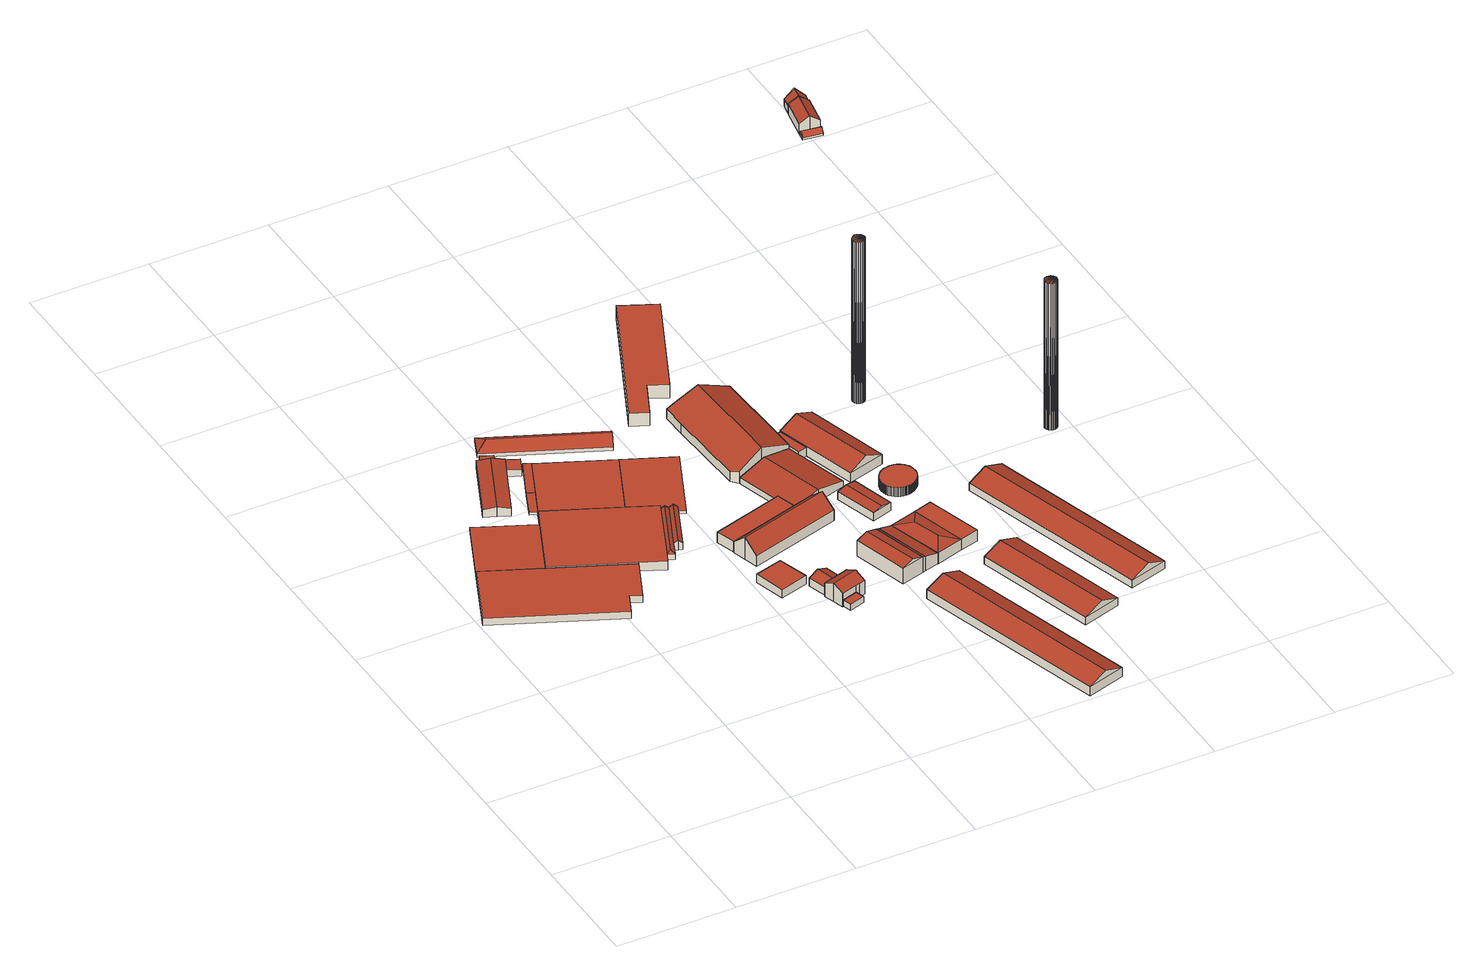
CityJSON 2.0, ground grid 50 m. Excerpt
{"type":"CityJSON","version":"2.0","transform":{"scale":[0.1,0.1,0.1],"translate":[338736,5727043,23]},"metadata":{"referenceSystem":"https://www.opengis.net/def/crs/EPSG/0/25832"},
"CityObjects":{
"building1":{"type":"Building","attributes":{"Geometrietyp2DReferenz":"3000","Gemeindeschluessel":"05170048","function":"31001_2741","roofType":"1000","measuredHeight":3.25},"address":[{"country":"Germany","locality":"Wesel","thoroughfareNumber":"24","thoroughfareName":"Voßhöveler Straße"}],"geometry":[{"type":"Solid","lod":"2","boundaries":[[[[0,1,2,3]],[[4,5,1,0]],[[6,7,5,4]],[[8,9,7,6]],[[10,11,9,8]],[[12,13,11,10]],[[14,15,13,12]],[[3,2,15,14]],[[12,10,8,6,4,0,3,14]],[[1,5,7,9,11,13,15,2]]]],"semantics":{"surfaces":[{"type":"WallSurface"},{"type":"RoofSurface"},{"type":"GroundSurface"}],"values":[[0,0,0,0,0,0,0,0,1,2]]}}]},
"building2":{"type":"Building","attributes":{"Geometrietyp2DReferenz":"3000","Gemeindeschluessel":"05170048","function":"31001_2741","roofType":"9999","measuredHeight":0.967},"address":[{"country":"Germany","locality":"Wesel","thoroughfareNumber":"24","thoroughfareName":"Voßhöveler Straße"}],"geometry":[{"type":"Solid","lod":"2","boundaries":[[[[16,17,18,19]],[[17,20,21,18]],[[16,22,20,17]],[[19,23,22,16]],[[18,21,23,19]],[[20,22,23,21]]]],"semantics":{"surfaces":[{"type":"RoofSurface"},{"type":"WallSurface"},{"type":"GroundSurface"}],"values":[[0,1,1,1,1,2]]}}]},
"building3":{"type":"Building","attributes":{"Gemeindeschluessel":"05170048","Geometrietyp2DReferenz":"3000","function":"31001_2100"},"address":[{"country":"Germany","locality":"Wesel","thoroughfareNumber":"24","thoroughfareName":"Voßhöveler Straße"}],"children":["building3-1","building3-2"]},
"building3-1":{"type":"BuildingPart","attributes":{"roofType":"3100","measuredHeight":4.34},"parents":["building3"],"geometry":[{"type":"MultiSurface","lod":"2","boundaries":[[[24,25,26,27]],[[28,29,25,24]],[[30,31,29,28]],[[32,33,31,30]],[[34,35,33,32]],[[36,37,35,34]],[[38,39,37,36]],[[27,26,40,41]],[[27,41,38,36,34,24]],[[32,30,28,24,34]],[[25,29,31,33,35,37,39,40,26]],[[38,41,42,43]],[[40,39,43,42]]],"semantics":{"surfaces":[{"type":"WallSurface"},{"type":"RoofSurface"},{"type":"GroundSurface"},{"type":"ClosureSurface"}],"values":[0,0,0,0,0,0,0,0,1,1,2,0,3]}}]},
"building3-2":{"type":"BuildingPart","attributes":{"roofType":"1000","measuredHeight":3.03},"parents":["building3"],"geometry":[{"type":"Solid","lod":"2","boundaries":[[[[44,45,39,43]],[[46,47,45,44]],[[48,49,47,46]],[[42,40,49,48]],[[46,44,43,42,48]],[[39,45,47,49,40]],[[42,43,39,40]]]],"semantics":{"surfaces":[{"type":"WallSurface"},{"type":"RoofSurface"},{"type":"GroundSurface"},{"type":"ClosureSurface"}],"values":[[0,0,0,0,1,2,3]]}}]},
"building4":{"type":"Building","attributes":{"Geometrietyp2DReferenz":"3000","Gemeindeschluessel":"05170048","function":"31001_2741","roofType":"1000","measuredHeight":1.27},"address":[{"country":"Germany","locality":"Wesel","thoroughfareNumber":"24","thoroughfareName":"Voßhöveler Straße"}],"geometry":[{"type":"Solid","lod":"2","boundaries":[[[[50,51,52,53]],[[54,55,51,50]],[[56,57,55,54]],[[53,52,57,56]],[[54,50,53,56]],[[51,55,57,52]]]],"semantics":{"surfaces":[{"type":"WallSurface"},{"type":"RoofSurface"},{"type":"GroundSurface"}],"values":[[0,0,0,0,1,2]]}}]},
"building5":{"type":"Building","attributes":{"Gemeindeschluessel":"05170048","Geometrietyp2DReferenz":"3000","function":"31001_2741"},"address":[{"country":"Germany","locality":"Wesel","thoroughfareNumber":"24","thoroughfareName":"Voßhöveler Straße"}],"children":["building5-1","building5-2","building5-3"]},
"building5-1":{"type":"BuildingPart","attributes":{"roofType":"1000","measuredHeight":4.06},"parents":["building5"],"geometry":[{"type":"MultiSurface","lod":"2","boundaries":[[[58,59,60,61]],[[62,63,59,58]],[[64,65,63,62]],[[66,67,65,64]],[[68,69,67,66]],[[70,71,69,68]],[[72,73,71,70]],[[61,60,74,75]],[[72,70,68,66,64,62,58,61,75]],[[59,63,65,67,69,71,73,74,60]],[[72,75,76,77]],[[74,73,77,76]]],"semantics":{"surfaces":[{"type":"WallSurface"},{"type":"RoofSurface"},{"type":"GroundSurface"},{"type":"ClosureSurface"}],"values":[0,0,0,0,0,0,0,0,1,2,0,3]}}]},
"building5-2":{"type":"BuildingPart","attributes":{"roofType":"5000","measuredHeight":3.79},"parents":["building5"],"geometry":[{"type":"Solid","lod":"2","boundaries":[[[[76,74,78,79]],[[80,81,73,77]],[[82,83,81,80]],[[79,78,84,85]],[[80,77,76,86]],[[76,79,86]],[[79,85,82,80,86]],[[74,73,81,83,84,78]],[[76,77,73,74]],[[82,85,84,83]]]],"semantics":{"surfaces":[{"type":"WallSurface"},{"type":"RoofSurface"},{"type":"GroundSurface"},{"type":"ClosureSurface"}],"values":[[0,0,0,0,1,1,1,2,3,3]]}}]},
"building5-3":{"type":"BuildingPart","attributes":{"roofType":"3100","measuredHeight":4.22},"parents":["building5"],"geometry":[{"type":"MultiSurface","lod":"2","boundaries":[[[87,84,88,89]],[[90,91,83,92]],[[93,94,91,90]],[[95,96,94,93]],[[89,88,96,95]],[[92,87,89,90]],[[95,93,90,89]],[[84,83,91,94,96,88]],[[87,92,82,85]],[[83,84,85,82]]],"semantics":{"surfaces":[{"type":"WallSurface"},{"type":"RoofSurface"},{"type":"GroundSurface"},{"type":"ClosureSurface"}],"values":[0,0,0,0,0,1,1,2,0,3]}}]},
"building6":{"type":"Building","attributes":{"Geometrietyp2DReferenz":"3000","Gemeindeschluessel":"05170048","function":"31001_2723","roofType":"1000","measuredHeight":2.63},"address":[{"country":"Germany","locality":"Wesel","thoroughfareNumber":"24","thoroughfareName":"Voßhöveler Straße"}],"geometry":[{"type":"Solid","lod":"2","boundaries":[[[[97,98,99,100]],[[101,37,98,97]],[[102,33,37,101]],[[100,99,33,102]],[[101,97,100,102]],[[98,37,33,99]]]],"semantics":{"surfaces":[{"type":"WallSurface"},{"type":"RoofSurface"},{"type":"GroundSurface"}],"values":[[0,0,0,0,1,2]]}}]},
"building7":{"type":"Building","attributes":{"Geometrietyp2DReferenz":"3000","Gemeindeschluessel":"05170048","function":"31001_2741","roofType":"9999","measuredHeight":1.22},"address":[{"country":"Germany","locality":"Wesel","thoroughfareNumber":"24","thoroughfareName":"Voßhöveler Straße"}],"geometry":[{"type":"Solid","lod":"2","boundaries":[[[[54,103,104,50]],[[103,105,106,104]],[[54,55,105,103]],[[50,51,55,54]],[[104,106,51,50]],[[105,55,51,106]]]],"semantics":{"surfaces":[{"type":"RoofSurface"},{"type":"WallSurface"},{"type":"GroundSurface"}],"values":[[0,1,1,1,1,2]]}}]},
"building8":{"type":"Building","attributes":{"Geometrietyp2DReferenz":"3000","Gemeindeschluessel":"05170048","function":"31001_2741","roofType":"9999","measuredHeight":1.19},"address":[{"country":"Germany","locality":"Wesel","thoroughfareNumber":"24","thoroughfareName":"Voßhöveler Straße"}],"geometry":[{"type":"Solid","lod":"2","boundaries":[[[[107,108,109,110,111,112]],[[110,113,114,111]],[[109,115,113,110]],[[108,116,115,109]],[[107,117,116,108]],[[112,118,117,107]],[[111,114,118,112]],[[113,115,116,117,118,114]]]],"semantics":{"surfaces":[{"type":"RoofSurface"},{"type":"WallSurface"},{"type":"GroundSurface"}],"values":[[0,1,1,1,1,1,1,2]]}}]},
"building9":{"type":"Building","attributes":{"Geometrietyp2DReferenz":"3000","Gemeindeschluessel":"05170048","function":"31001_2740","roofType":"5000","measuredHeight":4.49},"address":[{"country":"Germany","locality":"Wesel","thoroughfareNumber":"24","thoroughfareName":"Voßhöveler Straße"}],"geometry":[{"type":"Solid","lod":"2","boundaries":[[[[119,120,121,122]],[[123,124,120,119]],[[125,126,124,123]],[[122,121,126,125]],[[119,127,123]],[[125,128,122]],[[122,128,127,119]],[[123,127,128,125]],[[120,124,126,121]]]],"semantics":{"surfaces":[{"type":"WallSurface"},{"type":"RoofSurface"},{"type":"GroundSurface"}],"values":[[0,0,0,0,1,0,1,1,2]]}}]},
"building10":{"type":"Building","attributes":{"Geometrietyp2DReferenz":"3000","Gemeindeschluessel":"05170048","function":"31001_2720","roofType":"1000","measuredHeight":3.7},"address":[{"country":"Germany","locality":"Wesel","thoroughfareNumber":"15","thoroughfareName":"Auf dem Heidchen"}],"geometry":[{"type":"Solid","lod":"2","boundaries":[[[[129,130,131,132]],[[133,134,130,129]],[[135,136,134,133]],[[132,131,136,135]],[[133,129,132,135]],[[130,134,136,131]]]],"semantics":{"surfaces":[{"type":"WallSurface"},{"type":"RoofSurface"},{"type":"GroundSurface"}],"values":[[0,0,0,0,1,2]]}}]},
"building11":{"type":"Building","attributes":{"Geometrietyp2DReferenz":"3000","Gemeindeschluessel":"05170048","function":"31001_1210","roofType":"1000","measuredHeight":2.7},"address":[{"country":"Germany","locality":"Wesel","thoroughfareNumber":"15","thoroughfareName":"Auf dem Heidchen"}],"geometry":[{"type":"Solid","lod":"2","boundaries":[[[[137,138,139,140]],[[141,142,138,137]],[[143,144,142,141]],[[140,139,144,143]],[[141,137,140,143]],[[138,142,144,139]]]],"semantics":{"surfaces":[{"type":"WallSurface"},{"type":"RoofSurface"},{"type":"GroundSurface"}],"values":[[0,0,0,0,1,2]]}}]},
"building12":{"type":"Building","attributes":{"Geometrietyp2DReferenz":"3000","Gemeindeschluessel":"05170048","function":"31001_2741","roofType":"9999","measuredHeight":1.29},"address":[{"country":"Germany","locality":"Wesel","thoroughfareNumber":"24","thoroughfareName":"Voßhöveler Straße"}],"geometry":[{"type":"Solid","lod":"2","boundaries":[[[[145,146,147,108,107]],[[147,148,149,108]],[[146,150,148,147]],[[145,151,150,146]],[[107,152,151,145]],[[108,149,152,107]],[[148,150,151,152,149]]]],"semantics":{"surfaces":[{"type":"RoofSurface"},{"type":"WallSurface"},{"type":"GroundSurface"}],"values":[[0,1,1,1,1,1,2]]}}]},
"building13":{"type":"Building","attributes":{"Geometrietyp2DReferenz":"3000","Gemeindeschluessel":"05170048","function":"31001_1210","roofType":"3100","measuredHeight":5.53},"address":[{"country":"Germany","locality":"Wesel","thoroughfareNumber":"15","thoroughfareName":"Auf dem Heidchen"}],"geometry":[{"type":"Solid","lod":"2","boundaries":[[[[153,154,155,156]],[[157,158,154,153]],[[159,160,158,157]],[[156,155,160,159]],[[153,161,157]],[[159,162,156]],[[156,162,161,153]],[[157,161,162,159]],[[154,158,160,155]]]],"semantics":{"surfaces":[{"type":"WallSurface"},{"type":"RoofSurface"},{"type":"GroundSurface"}],"values":[[0,0,0,0,0,0,1,1,2]]}}]},
"building14":{"type":"Building","attributes":{"name":"Steltmannshof","Geometrietyp2DReferenz":"3000","Gemeindeschluessel":"05170048","function":"31001_1210","roofType":"3100","measuredHeight":8.29},"address":[{"country":"Germany","locality":"Wesel","thoroughfareNumber":"15","thoroughfareName":"Auf dem Heidchen"}],"geometry":[{"type":"Solid","lod":"2","boundaries":[[[[163,164,165,166]],[[167,168,164,163]],[[169,170,168,167]],[[171,172,170,169]],[[173,174,172,171]],[[175,176,174,173]],[[177,178,176,175]],[[179,180,178,177]],[[181,182,180,179]],[[183,184,182,181]],[[185,186,184,183]],[[166,165,186,185]],[[179,177,175,173,171,181]],[[169,167,163,166,185,183,181,171]],[[164,168,170,172,174,176,178,180,182,184,186,165]]]],"semantics":{"surfaces":[{"type":"WallSurface"},{"type":"RoofSurface"},{"type":"GroundSurface"}],"values":[[0,0,0,0,0,0,0,0,0,0,0,0,1,1,2]]}}]},
"building15":{"type":"Building","attributes":{"Geometrietyp2DReferenz":"3000","Gemeindeschluessel":"05170048","function":"31001_2720","roofType":"1000","measuredHeight":4.76},"address":[{"country":"Germany","locality":"Wesel","thoroughfareNumber":"15","thoroughfareName":"Auf dem Heidchen"}],"geometry":[{"type":"Solid","lod":"2","boundaries":[[[[187,188,189,190]],[[191,192,188,187]],[[193,194,192,191]],[[190,189,194,193]],[[191,187,190,193]],[[188,192,194,189]]]],"semantics":{"surfaces":[{"type":"WallSurface"},{"type":"RoofSurface"},{"type":"GroundSurface"}],"values":[[0,0,0,0,1,2]]}}]},
"building16":{"type":"Building","attributes":{"Geometrietyp2DReferenz":"3000","Gemeindeschluessel":"05170048","function":"31001_2720","roofType":"3100","measuredHeight":10.01},"address":[{"country":"Germany","locality":"Wesel","thoroughfareNumber":"15","thoroughfareName":"Auf dem Heidchen"}],"geometry":[{"type":"Solid","lod":"2","boundaries":[[[[195,196,197,198]],[[199,200,196,195]],[[201,202,200,199]],[[203,204,202,201]],[[205,206,204,203]],[[207,208,206,205]],[[198,197,208,207]],[[203,201,199,195,205]],[[198,207,205,195]],[[196,200,202,204,206,208,197]]]],"semantics":{"surfaces":[{"type":"WallSurface"},{"type":"RoofSurface"},{"type":"GroundSurface"}],"values":[[0,0,0,0,0,0,0,1,1,2]]}}]},
"building17":{"type":"Building","attributes":{"Geometrietyp2DReferenz":"3000","Gemeindeschluessel":"05170048","function":"31001_2720","roofType":"3100","measuredHeight":8.68},"address":[{"country":"Germany","locality":"Wesel","thoroughfareNumber":"15","thoroughfareName":"Auf dem Heidchen"}],"geometry":[{"type":"Solid","lod":"2","boundaries":[[[[209,210,211,212]],[[213,214,210,209]],[[215,216,214,213]],[[212,211,216,215]],[[209,217,213]],[[215,218,212]],[[212,218,217,209]],[[213,217,218,215]],[[210,214,216,211]]]],"semantics":{"surfaces":[{"type":"WallSurface"},{"type":"RoofSurface"},{"type":"GroundSurface"}],"values":[[0,0,0,0,0,0,1,1,2]]}}]},
"building18":{"type":"Building","attributes":{"Geometrietyp2DReferenz":"3000","Gemeindeschluessel":"05170048","function":"31001_2720","roofType":"3100","measuredHeight":7.22},"address":[{"country":"Germany","locality":"Wesel","thoroughfareNumber":"15","thoroughfareName":"Auf dem Heidchen"}],"geometry":[{"type":"Solid","lod":"2","boundaries":[[[[219,220,221,222]],[[223,224,220,219]],[[225,226,224,223]],[[222,221,226,225]],[[219,227,223]],[[225,228,222]],[[222,228,227,219]],[[223,227,228,225]],[[220,224,226,221]]]],"semantics":{"surfaces":[{"type":"WallSurface"},{"type":"RoofSurface"},{"type":"GroundSurface"}],"values":[[0,0,0,0,0,0,1,1,2]]}}]},
"building19":{"type":"Building","attributes":{"Geometrietyp2DReferenz":"3000","Gemeindeschluessel":"05170048","function":"31001_2720","roofType":"2100","measuredHeight":7.01},"address":[{"country":"Germany","locality":"Wesel","thoroughfareNumber":"15","thoroughfareName":"Auf dem Heidchen"}],"geometry":[{"type":"Solid","lod":"2","boundaries":[[[[229,216,230,231]],[[232,214,216,229]],[[233,234,214,232]],[[231,230,234,233]],[[232,229,231,233]],[[216,214,234,230]]]],"semantics":{"surfaces":[{"type":"WallSurface"},{"type":"RoofSurface"},{"type":"GroundSurface"}],"values":[[0,0,0,0,1,2]]}}]},
"building20":{"type":"Building","attributes":{"Geometrietyp2DReferenz":"3000","Gemeindeschluessel":"05170048","function":"31001_2720","roofType":"3100","measuredHeight":5.49},"address":[{"country":"Germany","locality":"Wesel","thoroughfareNumber":"15","thoroughfareName":"Auf dem Heidchen"}],"geometry":[{"type":"Solid","lod":"2","boundaries":[[[[235,236,237,238]],[[239,240,236,235]],[[241,242,240,239]],[[243,244,242,241]],[[245,246,244,243]],[[247,248,246,245]],[[249,250,248,247]],[[238,237,250,249]],[[241,239,235,238,243]],[[249,247,245,243,238]],[[236,240,242,244,246,248,250,237]]]],"semantics":{"surfaces":[{"type":"WallSurface"},{"type":"RoofSurface"},{"type":"GroundSurface"}],"values":[[0,0,0,0,0,0,0,0,1,1,2]]}}]},
"building21":{"type":"Building","attributes":{"Geometrietyp2DReferenz":"3000","Gemeindeschluessel":"05170048","function":"51009_1610","roofType":"2100","measuredHeight":6.71},"geometry":[{"type":"Solid","lod":"2","boundaries":[[[[251,252,253,233]],[[254,255,252,251]],[[231,256,255,254]],[[233,253,256,231]],[[254,251,233,231]],[[252,255,256,253]]]],"semantics":{"surfaces":[{"type":"WallSurface"},{"type":"RoofSurface"},{"type":"GroundSurface"}],"values":[[0,0,0,0,1,2]]}}]},
"building22":{"type":"Building","attributes":{"Geometrietyp2DReferenz":"3000","Gemeindeschluessel":"05170048","function":"31001_2720","roofType":"3100","measuredHeight":10.37},"address":[{"country":"Germany","locality":"Wesel","thoroughfareNumber":"15","thoroughfareName":"Auf dem Heidchen"}],"geometry":[{"type":"Solid","lod":"2","boundaries":[[[[257,258,259,260]],[[261,262,258,257]],[[263,264,262,261]],[[265,266,264,263]],[[267,268,266,265]],[[269,270,268,267]],[[271,246,270,269]],[[272,273,246,271]],[[274,242,273,272]],[[260,259,242,274]],[[271,269,267,265,272]],[[263,261,257,260,274,272,265]],[[258,262,264,266,268,270,246,273,242,259]]]],"semantics":{"surfaces":[{"type":"WallSurface"},{"type":"RoofSurface"},{"type":"GroundSurface"}],"values":[[0,0,0,0,0,0,0,0,0,0,1,1,2]]}}]},
"building23":{"type":"Building","attributes":{"Geometrietyp2DReferenz":"3000","Gemeindeschluessel":"05170048","function":"31001_2720","roofType":"3200","measuredHeight":6.46},"address":[{"country":"Germany","locality":"Wesel","thoroughfareNumber":"15","thoroughfareName":"Auf dem Heidchen"}],"geometry":[{"type":"Solid","lod":"2","boundaries":[[[[251,275,276,254]],[[277,278,275,251]],[[279,280,278,277]],[[254,276,280,279]],[[251,281,277]],[[279,282,254]],[[254,282,281,251]],[[277,281,282,279]],[[275,278,280,276]]]],"semantics":{"surfaces":[{"type":"WallSurface"},{"type":"RoofSurface"},{"type":"GroundSurface"}],"values":[[0,0,0,0,1,1,1,1,2]]}}]},
"building24":{"type":"Building","attributes":{"Geometrietyp2DReferenz":"3000","Gemeindeschluessel":"05170048","function":"31001_2720","roofType":"3100","measuredHeight":4.38},"address":[{"country":"Germany","locality":"Wesel","thoroughfareNumber":"15","thoroughfareName":"Auf dem Heidchen"}],"geometry":[{"type":"Solid","lod":"2","boundaries":[[[[283,284,285,286]],[[287,288,284,283]],[[289,290,288,287]],[[286,285,290,289]],[[283,291,287]],[[289,292,286]],[[286,292,291,283]],[[287,291,292,289]],[[284,288,290,285]]]],"semantics":{"surfaces":[{"type":"WallSurface"},{"type":"RoofSurface"},{"type":"GroundSurface"}],"values":[[0,0,0,0,0,0,1,1,2]]}}]},
"building25":{"type":"Building","attributes":{"Geometrietyp2DReferenz":"3000","Gemeindeschluessel":"05170048","function":"31001_2143","roofType":"1000","measuredHeight":5.97},"address":[{"country":"Germany","locality":"Wesel","thoroughfareNumber":"15","thoroughfareName":"Auf dem Heidchen"}],"geometry":[{"type":"Solid","lod":"2","boundaries":[[[[293,294,295,296]],[[297,298,294,293]],[[299,300,298,297]],[[301,302,300,299]],[[303,304,302,301]],[[296,295,304,303]],[[301,299,297,293,296,303]],[[294,298,300,302,304,295]]]],"semantics":{"surfaces":[{"type":"WallSurface"},{"type":"RoofSurface"},{"type":"GroundSurface"}],"values":[[0,0,0,0,0,0,1,2]]}}]},
"building26":{"type":"Building","attributes":{"Geometrietyp2DReferenz":"3000","Gemeindeschluessel":"05170048","function":"31001_2720","roofType":"1000","measuredHeight":5.03},"address":[{"country":"Germany","locality":"Wesel","thoroughfareNumber":"15","thoroughfareName":"Auf dem Heidchen"}],"geometry":[{"type":"Solid","lod":"2","boundaries":[[[[305,306,307,308]],[[279,309,306,305]],[[277,310,309,279]],[[308,307,310,277]],[[279,305,308,277]],[[306,309,310,307]]]],"semantics":{"surfaces":[{"type":"WallSurface"},{"type":"RoofSurface"},{"type":"GroundSurface"}],"values":[[0,0,0,0,1,2]]}}]},
"building27":{"type":"Building","attributes":{"Geometrietyp2DReferenz":"3000","Gemeindeschluessel":"05170048","function":"31001_2720","roofType":"3100","measuredHeight":6.59},"address":[{"country":"Germany","locality":"Wesel","thoroughfareNumber":"15","thoroughfareName":"Auf dem Heidchen"}],"geometry":[{"type":"Solid","lod":"2","boundaries":[[[[311,312,313,314]],[[315,316,312,311]],[[317,318,316,315]],[[314,313,318,317]],[[311,319,315]],[[317,320,314]],[[314,320,319,311]],[[315,319,320,317]],[[312,316,318,313]]]],"semantics":{"surfaces":[{"type":"WallSurface"},{"type":"RoofSurface"},{"type":"GroundSurface"}],"values":[[0,0,0,0,0,0,1,1,2]]}}]},
"building28":{"type":"Building","attributes":{"Gemeindeschluessel":"05170048","Geometrietyp2DReferenz":"3000","function":"31001_2720"},"address":[{"country":"Germany","locality":"Wesel","thoroughfareNumber":"15","thoroughfareName":"Auf dem Heidchen"}],"children":["building28-1","building28-2"]},
"building28-1":{"type":"BuildingPart","attributes":{"roofType":"3100","measuredHeight":8.14},"parents":["building28"],"geometry":[{"type":"MultiSurface","lod":"2","boundaries":[[[321,322,323,324]],[[325,326,322,321]],[[324,323,327,328]],[[321,329,325]],[[328,330,324]],[[324,330,329,321]],[[325,329,330,328]],[[322,326,327,323]],[[325,328,331,332,333,326]],[[327,333,332,331]]],"semantics":{"surfaces":[{"type":"WallSurface"},{"type":"RoofSurface"},{"type":"GroundSurface"},{"type":"ClosureSurface"}],"values":[0,0,0,0,0,1,1,2,0,3]}}]},
"building28-2":{"type":"BuildingPart","attributes":{"roofType":"1000","measuredHeight":3.95},"parents":["building28"],"geometry":[{"type":"Solid","lod":"2","boundaries":[[[[334,335,333,332]],[[336,337,335,334]],[[338,339,337,336]],[[331,327,339,338]],[[338,336,334,332,331]],[[335,337,339,327,333]],[[331,332,333,327]]]],"semantics":{"surfaces":[{"type":"WallSurface"},{"type":"RoofSurface"},{"type":"GroundSurface"},{"type":"ClosureSurface"}],"values":[[0,0,0,0,1,2,3]]}}]},
"building29":{"type":"Building","attributes":{"Geometrietyp2DReferenz":"3000","Gemeindeschluessel":"05170048","function":"51003_1201","roofType":"1000","measuredHeight":3.9},"geometry":[{"type":"Solid","lod":"2","boundaries":[[[[340,341,342,343]],[[344,345,341,340]],[[346,347,345,344]],[[348,349,347,346]],[[350,351,349,348]],[[352,353,351,350]],[[354,355,353,352]],[[356,357,355,354]],[[358,359,357,356]],[[360,361,359,358]],[[362,363,361,360]],[[364,365,363,362]],[[366,367,365,364]],[[368,369,367,366]],[[370,371,369,368]],[[372,373,371,370]],[[374,375,373,372]],[[376,377,375,374]],[[378,379,377,376]],[[380,381,379,378]],[[382,383,381,380]],[[384,385,383,382]],[[386,387,385,384]],[[388,389,387,386]],[[390,391,389,388]],[[392,393,391,390]],[[394,395,393,392]],[[396,397,395,394]],[[398,399,397,396]],[[400,401,399,398]],[[402,403,401,400]],[[404,405,403,402]],[[406,407,405,404]],[[408,409,407,406]],[[410,411,409,408]],[[412,413,411,410]],[[414,415,413,412]],[[416,417,415,414]],[[418,419,417,416]],[[420,421,419,418]],[[422,423,421,420]],[[424,425,423,422]],[[426,427,425,424]],[[428,429,427,426]],[[430,431,429,428]],[[432,433,431,430]],[[434,435,433,432]],[[436,437,435,434]],[[438,439,437,436]],[[440,441,439,438]],[[442,443,441,440]],[[444,445,443,442]],[[446,447,445,444]],[[448,449,447,446]],[[450,451,449,448]],[[452,453,451,450]],[[454,455,453,452]],[[456,457,455,454]],[[458,459,457,456]],[[460,461,459,458]],[[462,463,461,460]],[[464,465,463,462]],[[466,467,465,464]],[[468,469,467,466]],[[470,471,469,468]],[[472,473,471,470]],[[474,475,473,472]],[[476,477,475,474]],[[478,479,477,476]],[[480,481,479,478]],[[482,483,481,480]],[[484,485,483,482]],[[486,487,485,484]],[[488,489,487,486]],[[490,491,489,488]],[[492,493,491,490]],[[494,495,493,492]],[[496,497,495,494]],[[498,499,497,496]],[[500,501,499,498]],[[502,503,501,500]],[[504,505,503,502]],[[506,507,505,504]],[[508,509,507,506]],[[510,511,509,508]],[[512,513,511,510]],[[514,515,513,512]],[[516,517,515,514]],[[518,519,517,516]],[[520,521,519,518]],[[522,523,521,520]],[[524,525,523,522]],[[526,527,525,524]],[[343,342,527,526]],[[524,522,520,518,516,514,512,510,508,506,504,502,500,498,496,494,492,490,488,486,484,482,480,478,476,474,472,470,468,466,464,462,460,458,456,454,452,450,448,446,444,442,440,438,436,434,432,430,428,426,424,422,420,418,416,414,412,410,408,406,404,402,400,398,396,394,392,390,388,386,384,382,380,378,376,374,372,370,368,366,364,362,360,358,356,354,352,350,348,346,344,340,343,526]],[[341,345,347,349,351,353,355,357,359,361,363,365,367,369,371,373,375,377,379,381,383,385,387,389,391,393,395,397,399,401,403,405,407,409,411,413,415,417,419,421,423,425,427,429,431,433,435,437,439,441,443,445,447,449,451,453,455,457,459,461,463,465,467,469,471,473,475,477,479,481,483,485,487,489,491,493,495,497,499,501,503,505,507,509,511,513,515,517,519,521,523,525,527,342]]]],"semantics":{"surfaces":[{"type":"WallSurface"},{"type":"RoofSurface"},{"type":"GroundSurface"}],"values":[[0,0,0,0,0,0,0,0,0,0,0,0,0,0,0,0,0,0,0,0,0,0,0,0,0,0,0,0,0,0,0,0,0,0,0,0,0,0,0,0,0,0,0,0,0,0,0,0,0,0,0,0,0,0,0,0,0,0,0,0,0,0,0,0,0,0,0,0,0,0,0,0,0,0,0,0,0,0,0,0,0,0,0,0,0,0,0,0,0,0,0,0,0,0,1,2]]}}]},
"building30":{"type":"Building","attributes":{"Geometrietyp2DReferenz":"3000","Gemeindeschluessel":"05170048","function":"31001_2720","roofType":"3100","measuredHeight":6.8},"address":[{"country":"Germany","locality":"Wesel","thoroughfareNumber":"15","thoroughfareName":"Auf dem Heidchen"}],"geometry":[{"type":"Solid","lod":"2","boundaries":[[[[528,529,530,531]],[[532,533,529,528]],[[534,535,533,532]],[[531,530,535,534]],[[528,536,532]],[[534,537,531]],[[531,537,536,528]],[[532,536,537,534]],[[529,533,535,530]]]],"semantics":{"surfaces":[{"type":"WallSurface"},{"type":"RoofSurface"},{"type":"GroundSurface"}],"values":[[0,0,0,0,0,0,1,1,2]]}}]},
"building31":{"type":"Building","attributes":{"Geometrietyp2DReferenz":"1000","Gemeindeschluessel":"05170048","function":"51002_1251","roofType":"1000","measuredHeight":73.73},"geometry":[{"type":"Solid","lod":"2","boundaries":[[[[538,539,540]],[[539,541,540]],[[542,543,538]],[[543,539,538]],[[544,545,542]],[[545,543,542]],[[546,547,544]],[[547,545,544]],[[548,549,546]],[[549,547,546]],[[550,551,548]],[[551,549,548]],[[552,553,550]],[[553,551,550]],[[554,555,552]],[[555,553,552]],[[556,557,554]],[[557,555,554]],[[558,559,556]],[[559,557,556]],[[560,561,558]],[[561,559,558]],[[562,563,560]],[[563,561,560]],[[564,565,562]],[[565,563,562]],[[566,567,564]],[[567,565,564]],[[568,569,566]],[[569,567,566]],[[570,571,568]],[[571,569,568]],[[572,573,570]],[[573,571,570]],[[574,575,572]],[[575,573,572]],[[576,577,574]],[[577,575,574]],[[540,541,576]],[[541,577,576]],[[557,559,555]],[[559,561,555]],[[561,563,555]],[[563,565,555]],[[565,567,555]],[[567,569,555]],[[569,571,555]],[[571,573,555]],[[573,575,555]],[[575,577,555]],[[577,541,555]],[[541,539,555]],[[539,543,555]],[[543,545,555]],[[545,547,555]],[[547,549,555]],[[549,551,555]],[[551,553,555]],[[558,556,560]],[[556,554,560]],[[554,552,560]],[[552,550,560]],[[550,548,560]],[[548,546,560]],[[546,544,560]],[[544,542,560]],[[542,538,560]],[[538,540,560]],[[540,576,560]],[[576,574,560]],[[574,572,560]],[[572,570,560]],[[570,568,560]],[[568,566,560]],[[566,564,560]],[[564,562,560]]]],"semantics":{"surfaces":[{"type":"WallSurface"},{"type":"GroundSurface"},{"type":"RoofSurface"}],"values":[[0,0,0,0,0,0,0,0,0,0,0,0,0,0,0,0,0,0,0,0,0,0,0,0,0,0,0,0,0,0,0,0,0,0,0,0,0,0,0,0,1,1,1,1,1,1,1,1,1,1,1,1,1,1,1,1,1,1,2,2,2,2,2,2,2,2,2,2,2,2,2,2,2,2,2,2]]}}]},
"building32":{"type":"Building","attributes":{"Geometrietyp2DReferenz":"1000","Gemeindeschluessel":"05170048","function":"51002_1251","roofType":"1000","measuredHeight":66.92},"geometry":[{"type":"Solid","lod":"2","boundaries":[[[[578,579,580]],[[579,581,580]],[[582,583,578]],[[583,579,578]],[[584,585,582]],[[585,583,582]],[[586,587,584]],[[587,585,584]],[[588,589,586]],[[589,587,586]],[[590,591,588]],[[591,589,588]],[[592,593,590]],[[593,591,590]],[[594,595,592]],[[595,593,592]],[[596,597,594]],[[597,595,594]],[[598,599,596]],[[599,597,596]],[[600,601,598]],[[601,599,598]],[[602,603,600]],[[603,601,600]],[[604,605,602]],[[605,603,602]],[[606,607,604]],[[607,605,604]],[[608,609,606]],[[609,607,606]],[[610,611,608]],[[611,609,608]],[[612,613,610]],[[613,611,610]],[[614,615,612]],[[615,613,612]],[[616,617,614]],[[617,615,614]],[[580,581,616]],[[581,617,616]],[[597,599,617]],[[599,601,617]],[[601,603,617]],[[603,605,617]],[[605,607,617]],[[607,609,617]],[[609,611,617]],[[611,613,617]],[[613,615,617]],[[581,579,617]],[[579,583,617]],[[583,585,617]],[[585,587,617]],[[587,589,617]],[[589,591,617]],[[591,593,617]],[[593,595,617]],[[595,597,617]],[[578,580,582]],[[580,616,582]],[[616,614,582]],[[614,612,582]],[[612,610,582]],[[610,608,582]],[[608,606,582]],[[606,604,582]],[[604,602,582]],[[602,600,582]],[[600,598,582]],[[598,596,582]],[[596,594,582]],[[594,592,582]],[[592,590,582]],[[590,588,582]],[[588,586,582]],[[586,584,582]]]],"semantics":{"surfaces":[{"type":"WallSurface"},{"type":"GroundSurface"},{"type":"RoofSurface"}],"values":[[0,0,0,0,0,0,0,0,0,0,0,0,0,0,0,0,0,0,0,0,0,0,0,0,0,0,0,0,0,0,0,0,0,0,0,0,0,0,0,0,1,1,1,1,1,1,1,1,1,1,1,1,1,1,1,1,1,1,2,2,2,2,2,2,2,2,2,2,2,2,2,2,2,2,2,2]]}}]},
"building33":{"type":"Building","attributes":{"Geometrietyp2DReferenz":"3000","Gemeindeschluessel":"05170048","function":"51009_1610","roofType":"3100","measuredHeight":2.77},"geometry":[{"type":"Solid","lod":"2","boundaries":[[[[618,619,620,621]],[[622,623,619,618]],[[624,625,623,622]],[[621,620,625,624]],[[618,626,622]],[[624,627,621]],[[621,627,626,618]],[[622,626,627,624]],[[619,623,625,620]]]],"semantics":{"surfaces":[{"type":"WallSurface"},{"type":"RoofSurface"},{"type":"GroundSurface"}],"values":[[0,0,0,0,0,0,1,1,2]]}}]},
"building34":{"type":"Building","attributes":{"Geometrietyp2DReferenz":"3000","Gemeindeschluessel":"05170048","function":"31001_1010","roofType":"3100","measuredHeight":7.39},"address":[{"country":"Germany","locality":"Wesel","thoroughfareNumber":"32","thoroughfareName":"Voßhöveler Straße"}],"geometry":[{"type":"Solid","lod":"2","boundaries":[[[[628,629,630,631]],[[632,633,629,628]],[[634,635,633,632]],[[636,637,635,634]],[[638,639,637,636]],[[631,630,639,638]],[[632,628,631,634]],[[638,636,634,631]],[[629,633,635,637,639,630]]]],"semantics":{"surfaces":[{"type":"WallSurface"},{"type":"RoofSurface"},{"type":"GroundSurface"}],"values":[[0,0,0,0,0,0,1,1,2]]}}]},
"building35":{"type":"Building","attributes":{"Geometrietyp2DReferenz":"3000","Gemeindeschluessel":"05170048","function":"31001_2463","roofType":"3100","measuredHeight":7.36},"address":[{"country":"Germany","locality":"Wesel","thoroughfareNumber":"32","thoroughfareName":"Voßhöveler Straße"}],"geometry":[{"type":"Solid","lod":"2","boundaries":[[[[640,641,642,643]],[[644,645,641,640]],[[646,647,645,644]],[[643,642,647,646]],[[640,648,644]],[[646,649,643]],[[643,649,648,640]],[[644,648,649,646]],[[641,645,647,642]]]],"semantics":{"surfaces":[{"type":"WallSurface"},{"type":"RoofSurface"},{"type":"GroundSurface"}],"values":[[0,0,0,0,0,0,1,1,2]]}}]}
},
"vertices":[
[128,1725,39],[128,1725,7],[127,1724,7],[127,1724,39],[361,1620,39],[361,1620,7],[674,1481,39],[674,1481,7],[594,1303,39],[594,1303,7],[548,1323,39],[548,1323,7],[509,1236,39],[509,1236,7],[9,1459,39],[9,1459,7],
[361,1620,15],[484,1895,15],[251,2000,15],[128,1725,15],[484,1895,6],[251,2000,6],[361,1620,6],[128,1725,6],
[377,2022,49],[377,2022,6],[425,2000,6],[425,2000,40],[328,2043,40],[328,2043,6],[453,2321,40],[453,2321,6],[466,2315,42],[466,2315,6],[501,2299,49],[501,2299,6],[515,2293,47],[515,2293,6],[550,2278,40],[550,2278,6],[524,2220,6],[524,2220,40],[524,2220,36],[550,2278,36],
[550,2279,36],[550,2279,6],[602,2256,36],[602,2256,6],[576,2197,36],[576,2197,6],
[534,2085,17],[534,2085,5],[485,1975,5],[485,1975,17],[563,2072,17],[563,2072,5],[514,1962,17],[514,1962,5],
[674,1481,44],[674,1481,4],[772,1437,4],[772,1437,44],[361,1620,44],[361,1620,4],[484,1895,44],[484,1895,4],[485,1896,44],[485,1896,4],[502,1934,44],[502,1934,4],[795,1804,44],[795,1804,4],[912,1751,44],[912,1751,4],[797,1492,4],[797,1492,44],[797,1492,29],[912,1751,29],
[826,1479,4],[826,1479,29],[927,1745,41],[927,1745,4],[942,1738,29],[942,1738,4],[850,1534,4],[850,1534,29],[816,1495,41],
[850,1534,34],[865,1527,4],[865,1527,46],[956,1732,46],[956,1732,4],[942,1738,34],[971,1725,34],[971,1725,4],[880,1521,34],[880,1521,4],
[529,2326,33],[529,2326,6],[481,2348,6],[481,2348,33],[515,2293,33],[466,2315,33],
[637,2236,17],[608,2250,17],[637,2236,5],[608,2250,5],
[795,1804,15],[930,2105,15],[637,2236,15],[563,2072,15],[514,1962,15],[502,1934,15],[563,2072,3],[514,1962,3],[637,2236,3],[930,2105,3],[795,1804,3],[502,1934,3],
[487,2375,22],[487,2375,6],[946,2175,6],[946,2175,22],[526,2466,22],[526,2466,6],[986,2265,22],[986,2265,6],[538,2406,50],[966,2220,50],
[1053,1075,49],[1053,1075,12],[1171,1110,12],[1171,1110,49],[1016,1205,49],[1016,1205,12],[1133,1238,49],[1133,1238,12],
[1297,898,47],[1297,898,20],[1285,936,20],[1285,936,47],[1231,879,47],[1231,879,20],[1220,916,47],[1220,916,20],
[971,1725,15],[999,1712,15],[1134,2014,15],[1134,2014,2],[930,2105,2],[999,1712,2],[971,1725,2],[795,1804,2],
[1282,1031,50],[1282,1031,13],[1258,1115,13],[1258,1115,50],[1199,1007,50],[1199,1007,13],[1174,1090,50],[1174,1090,13],[1240,1019,68],[1216,1103,68],
[1285,936,78],[1285,936,17],[1300,940,17],[1300,940,78],[1220,916,78],[1220,916,17],[1217,915,78],[1217,915,17],[1204,960,100],[1204,960,17],[1191,1004,78],[1191,1004,17],[1199,1007,78],[1199,1007,17],[1282,1031,78],[1282,1031,17],[1301,1037,78],[1301,1037,17],[1315,993,100],[1315,993,17],[1328,947,77],[1328,947,17],[1301,939,77],[1301,939,17],
[1332,1498,59],[1332,1498,12],[1308,1578,12],[1308,1578,59],[1031,1409,59],[1031,1409,12],[1007,1489,59],[1007,1489,12],
[1048,1350,110],[1048,1350,10],[1065,1292,10],[1065,1292,58],[1031,1409,58],[1031,1409,10],[1332,1498,58],[1332,1498,10],[1413,1522,58],[1413,1522,10],[1431,1463,110],[1431,1463,10],[1448,1404,58],[1448,1404,10],
[1414,1165,87],[1414,1165,16],[1482,934,16],[1482,934,87],[1510,1193,87],[1510,1193,16],[1578,962,87],[1578,962,16],[1462,1179,103],[1530,948,103],
[1917,54,53],[1917,54,13],[1678,865,13],[1678,865,53],[1757,6,53],[1757,6,13],[1517,818,53],[1517,818,13],[1837,30,85],[1597,841,85],
[1578,962,86],[1591,966,16],[1591,966,82],[1510,1193,86],[1523,1197,82],[1523,1197,16],
[1332,1498,37],[1332,1498,11],[1454,1534,11],[1454,1534,66],[1308,1578,37],[1308,1578,11],[1253,1769,37],[1253,1769,11],[1375,1804,66],[1375,1804,11],[1497,1840,37],[1497,1840,11],[1512,1791,37],[1512,1791,11],[1576,1569,37],[1576,1569,11],
[1585,1217,62],[1585,1217,15],[1523,1197,15],[1654,984,62],[1654,984,15],[1591,966,15],
[1212,2141,54],[1212,2141,11],[1228,1795,11],[1228,1795,55],[1208,2247,54],[1208,2247,11],[1235,2249,66],[1235,2249,11],[1343,2253,115],[1343,2253,11],[1479,2259,54],[1479,2259,11],[1493,1927,54],[1493,1927,11],[1497,1840,54],[1362,1801,115],[1362,1801,11],[1253,1769,66],
[1585,1217,13],[1654,984,13],[1702,1251,62],[1702,1251,13],[1770,1018,62],[1770,1018,13],[1661,1175,78],[1695,1060,78],
[1661,1359,46],[1661,1359,10],[1609,1538,10],[1609,1538,46],[1575,1333,46],[1575,1333,10],[1523,1512,46],[1523,1512,10],[1618,1346,54],[1566,1525,54],
[1487,2807,69],[1487,2807,9],[1340,2876,9],[1340,2876,69],[1280,2355,69],[1280,2355,9],[1203,2391,69],[1203,2391,9],[1134,2241,69],[1134,2241,9],[1063,2273,69],[1063,2273,9],
[1849,1041,62],[1849,1041,12],[1780,1274,12],[1780,1274,62],[1770,1018,12],[1702,1251,12],
[2113,448,45],[2113,448,11],[1965,952,11],[1965,952,45],[1952,399,45],[1952,399,11],[1804,904,45],[1804,904,11],[2033,423,77],[1884,928,77],
[1770,1626,53],[1770,1626,8],[1668,1978,8],[1668,1978,53],[1614,1581,53],[1614,1581,8],[1512,1932,8],[1512,1932,53],[1692,1604,89],[1590,1955,89],[1512,1932,48],[1550,1802,48],[1550,1802,8],
[1512,1791,48],[1512,1791,8],[1497,1840,48],[1497,1840,8],[1493,1927,48],[1493,1927,8],
[1691,1461,49],[1691,1461,9],[1693,1456,9],[1693,1456,49],[1690,1467,49],[1690,1467,9],[1689,1472,49],[1689,1472,9],[1688,1477,49],[1688,1477,9],[1688,1482,49],[1688,1482,9],[1688,1486,49],[1688,1486,9],[1689,1491,49],[1689,1491,9],[1689,1495,49],[1689,1495,9],[1690,1499,49],[1690,1499,9],[1691,1503,49],[1691,1503,9],[1692,1506,49],[1692,1506,9],[1693,1510,49],[1693,1510,9],[1695,1513,49],[1695,1513,9],[1696,1516,49],[1696,1516,9],[1698,1520,49],[1698,1520,9],[1700,1523,49],[1700,1523,9],[1703,1526,49],[1703,1526,9],[1705,1530,49],[1705,1530,9],[1709,1533,49],[1709,1533,9],[1712,1537,49],[1712,1537,9],[1716,1540,49],[1716,1540,9],[1720,1543,49],[1720,1543,9],[1725,1546,49],[1725,1546,9],[1730,1549,49],[1730,1549,9],[1731,1549,49],[1731,1549,9],[1735,1551,49],[1735,1551,9],[1740,1553,49],[1740,1553,9],[1745,1554,49],[1745,1554,9],[1750,1555,49],[1750,1555,9],[1755,1556,49],[1755,1556,9],[1759,1557,49],[1759,1557,9],[1764,1557,49],[1764,1557,9],[1768,1556,49],[1768,1556,9],[1772,1556,49],[1772,1556,9],[1776,1555,49],[1776,1555,9],[1779,1555,49],[1779,1555,9],[1783,1554,49],[1783,1554,9],[1786,1553,49],[1786,1553,9],[1790,1552,49],[1790,1552,9],[1793,1550,49],[1793,1550,9],[1797,1548,49],[1797,1548,9],[1801,1546,49],[1801,1546,9],[1804,1544,49],[1804,1544,9],[1808,1541,49],[1808,1541,9],[1812,1538,49],[1812,1538,9],[1815,1535,49],[1815,1535,9],[1819,1531,49],[1819,1531,9],[1822,1526,49],[1822,1526,9],[1825,1522,49],[1825,1522,9],[1827,1519,49],[1827,1519,9],[1829,1513,49],[1829,1513,9],[1831,1507,49],[1831,1507,9],[1832,1500,49],[1832,1500,9],[1833,1493,49],[1833,1493,9],[1833,1487,49],[1833,1487,9],[1833,1480,49],[1833,1480,9],[1832,1474,49],[1832,1474,9],[1830,1468,49],[1830,1468,9],[1828,1463,49],[1828,1463,9],[1826,1458,49],[1826,1458,9],[1824,1453,49],[1824,1453,9],[1821,1448,49],[1821,1448,9],[1818,1444,49],[1818,1444,9],[1815,1440,49],[1815,1440,9],[1812,1437,49],[1812,1437,9],[1809,1434,49],[1809,1434,9],[1805,1431,49],[1805,1431,9],[1802,1429,49],[1802,1429,9],[1799,1427,49],[1799,1427,9],[1796,1425,49],[1796,1425,9],[1793,1423,49],[1793,1423,9],[1790,1421,49],[1790,1421,9],[1786,1420,49],[1786,1420,9],[1783,1419,49],[1783,1419,9],[1779,1417,49],[1779,1417,9],[1775,1416,49],[1775,1416,9],[1770,1416,49],[1770,1416,9],[1766,1415,49],[1766,1415,9],[1761,1415,49],[1761,1415,9],[1756,1415,49],[1756,1415,9],[1751,1415,49],[1751,1415,9],[1745,1416,49],[1745,1416,9],[1740,1417,49],[1740,1417,9],[1734,1419,49],[1734,1419,9],[1728,1421,49],[1728,1421,9],[1723,1424,49],[1723,1424,9],[1717,1428,49],[1717,1428,9],[1712,1432,49],[1712,1432,9],[1707,1436,49],[1707,1436,9],[1703,1441,49],[1703,1441,9],[1698,1446,49],[1698,1446,9],[1695,1452,49],[1695,1452,9],[1693,1455,49],[1693,1455,9],
[2374,568,42],[2374,568,8],[2135,1378,8],[2135,1378,42],[2213,520,42],[2213,520,8],[1974,1331,42],[1974,1331,8],[2294,544,76],[2054,1355,76],
[1858,2009,747],[1858,2009,10],[1861,2002,747],[1861,2002,10],[1858,2017,747],[1858,2017,10],[1861,2024,747],[1861,2024,10],[1865,2031,747],[1865,2031,10],[1872,2035,747],[1872,2035,10],[1879,2038,747],[1879,2038,10],[1887,2038,747],[1887,2038,10],[1894,2035,747],[1894,2035,10],[1901,2031,747],[1901,2031,10],[1905,2024,747],[1905,2024,10],[1908,2017,747],[1908,2017,10],[1908,2009,747],[1908,2009,10],[1905,2002,747],[1905,2002,10],[1901,1995,747],[1901,1995,10],[1894,1991,747],[1894,1991,10],[1887,1988,747],[1887,1988,10],[1879,1988,747],[1879,1988,10],[1872,1991,747],[1872,1991,10],[1865,1995,747],[1865,1995,10],
[2449,1548,676],[2449,1548,6],[2445,1554,676],[2445,1554,6],[2452,1541,676],[2452,1541,6],[2452,1533,676],[2452,1533,6],[2449,1525,676],[2449,1525,6],[2445,1519,676],[2445,1519,6],[2438,1514,676],[2438,1514,6],[2431,1512,676],[2431,1512,6],[2423,1512,676],[2423,1512,6],[2416,1514,676],[2416,1514,6],[2409,1519,676],[2409,1519,6],[2405,1525,676],[2405,1525,6],[2402,1533,676],[2402,1533,6],[2402,1541,676],[2402,1541,6],[2405,1548,676],[2405,1548,6],[2409,1554,676],[2409,1554,6],[2416,1559,676],[2416,1559,6],[2423,1561,676],[2423,1561,6],[2431,1561,676],[2431,1561,6],[2438,1559,676],[2438,1559,6],
[2463,3507,22],[2463,3507,13],[2542,3493,13],[2542,3493,22],[2470,3544,22],[2470,3544,13],[2549,3530,22],[2549,3530,13],[2467,3525,41],[2546,3511,41],
[2470,3544,59],[2470,3544,12],[2510,3537,12],[2510,3537,86],[2494,3672,59],[2494,3672,12],[2533,3664,86],[2533,3664,12],[2572,3656,59],[2572,3656,12],[2549,3530,59],[2549,3530,12],
[2572,3656,48],[2572,3656,14],[2581,3704,14],[2581,3704,48],[2494,3672,48],[2494,3672,14],[2502,3719,48],[2502,3719,14],[2533,3664,87],[2541,3712,87]
]}
